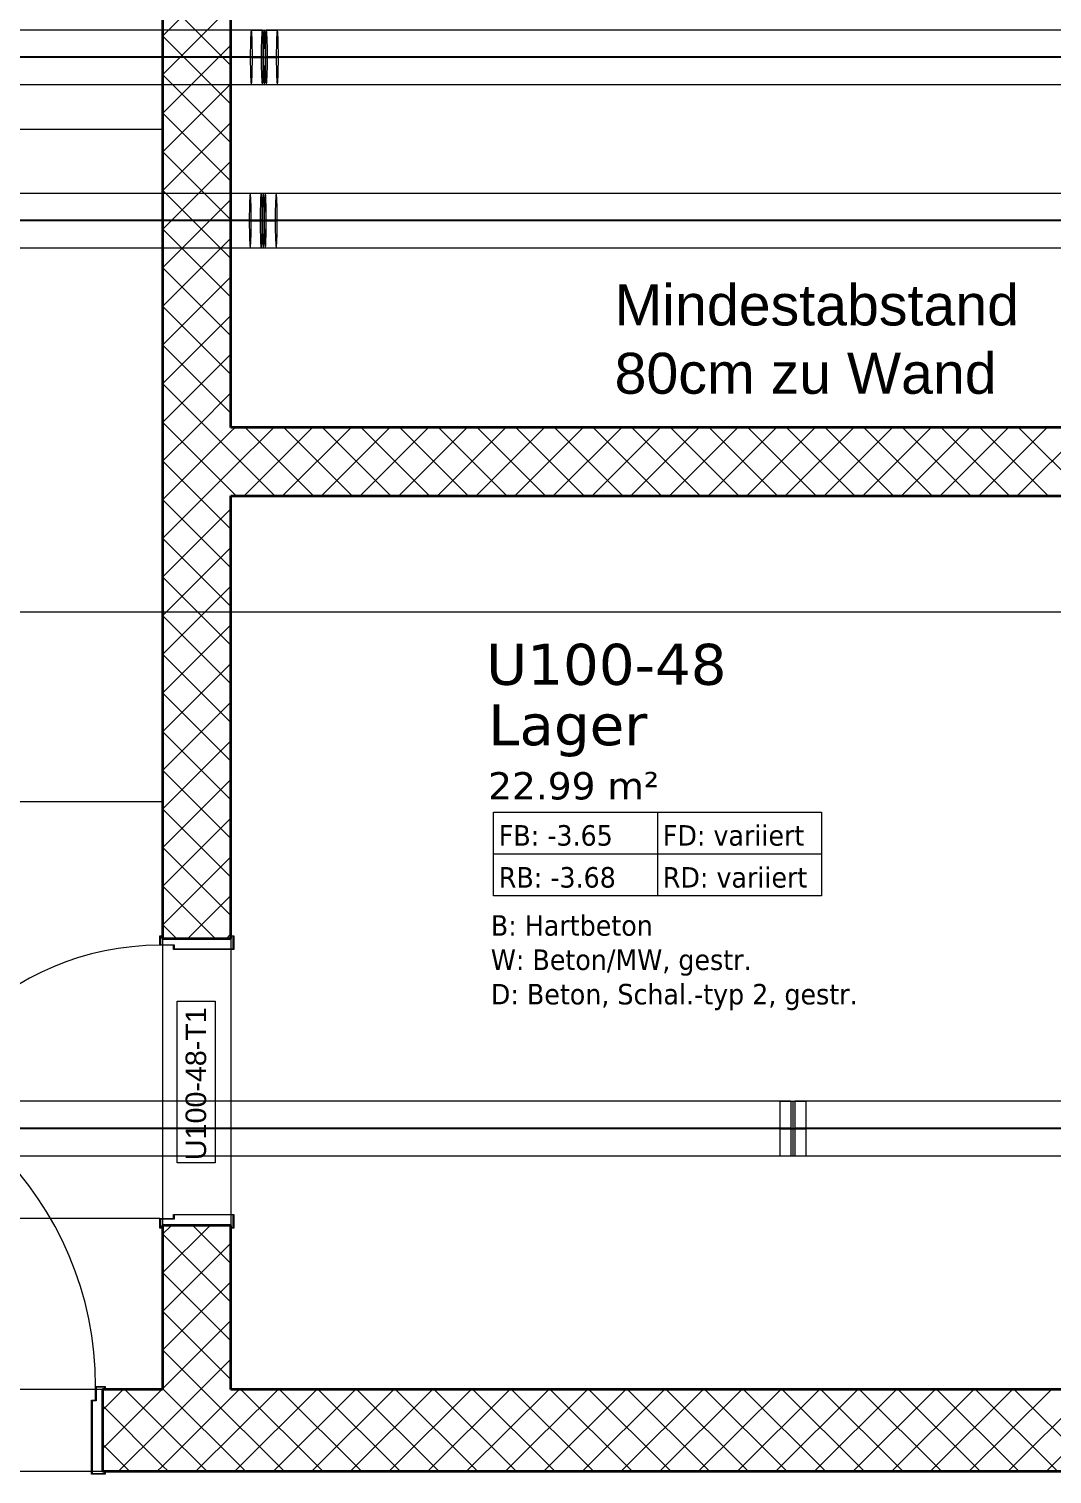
# Model space of a CAD drawing. Extents: x -932 to 937, y -179 to 471.
# Drawn here: x 84.9 to 159.7, y 258.7 to 364.5 of the extents above; entities that cross this region are included whole.
import ezdxf
from ezdxf.lldxf.tags import DXFTag

# ---------------------------------------------------------------- set-up
doc = ezdxf.new("R2010")
doc.units = 0
doc.layers.get('0').update_dxf_attribs({"lineweight": 13})
for name, color, linetype, lineweight in [('A-AREA-____-IDEN', 7, 'Continuous', 5), ('A-DOOR-____-IDEN', 7, 'Continuous', 5), ('A-DOOR-____-OTLN', 7, 'Continuous', 9), ('A-DOOR-FRAM-MCUT', 7, 'Continuous', 9), ('A-DOOR-OPNG-OTLN', 7, 'Continuous', 9), ('A-FLOR-____-OTLN', 7, 'Continuous', 9), ('A-WALL-____-MCUT', 7, 'Continuous', 35), ('A-WALL-____-PATT', 7, 'Continuous', 35), ('S-GRID-____-OTLN', 7, 'Continuous', 5)]:
    doc.layers.add(name, color=color, linetype=linetype, lineweight=lineweight)
doc.layers.add('EL01_WAN_Röhre Boden', color=7, linetype='Continuous', lineweight=13, true_color=0xff6666)
doc.layers.add('EL01_WAN_Röhre Boden Typ', color=1, linetype='Continuous', lineweight=13, true_color=0xff0000)
doc.styles.get("Standard").update_dxf_attribs({"font": 'arial.ttf'})
tags = doc.linetypes.add('_Rasterlinie_', pattern=[0.375, 0.2, -0.05, 0.075, -0.05]).pattern_tags.tags
tags[10:11] = [DXFTag(74, 4), DXFTag(75, 0), DXFTag(340, '0'), DXFTag(46, 1.0), DXFTag(50, 0.0), DXFTag(44, 0.0), DXFTag(45, 0.0)]
tags[8:9] = [DXFTag(74, 4), DXFTag(75, 0), DXFTag(340, '0'), DXFTag(46, 1.0), DXFTag(50, 0.0), DXFTag(44, 0.0), DXFTag(45, 0.0)]
tags[6:7] = [DXFTag(74, 4), DXFTag(75, 0), DXFTag(340, '0'), DXFTag(46, 1.0), DXFTag(50, 0.0), DXFTag(44, 0.0), DXFTag(45, 0.0)]
tags[4:5] = [DXFTag(74, 4), DXFTag(75, 0), DXFTag(340, '0'), DXFTag(46, 1.0), DXFTag(50, 0.0), DXFTag(44, 0.0), DXFTag(45, 0.0)]
tags = doc.linetypes.add('ACAD_ISO03W100', pattern=[30, 12, -18]).pattern_tags.tags
tags[6:7] = [DXFTag(74, 4), DXFTag(75, 0), DXFTag(340, '0'), DXFTag(46, 0.0), DXFTag(50, 0.0), DXFTag(44, 0.0), DXFTag(45, 0.0)]
tags[4:5] = [DXFTag(74, 4), DXFTag(75, 0), DXFTag(340, '0'), DXFTag(46, 0.0), DXFTag(50, 0.0), DXFTag(44, 0.0), DXFTag(45, 0.0)]
tags = doc.linetypes.add('Grundrissdarstellung Sturz', pattern=[0.25, 0.15, -0.05, 0, -0.05]).pattern_tags.tags
tags[10:11] = [DXFTag(74, 4), DXFTag(75, 0), DXFTag(340, '0'), DXFTag(46, 1.0), DXFTag(50, 0.0), DXFTag(44, 0.0), DXFTag(45, 0.0)]
tags[8:9] = [DXFTag(74, 4), DXFTag(75, 0), DXFTag(340, '0'), DXFTag(46, 1.0), DXFTag(50, 0.0), DXFTag(44, 0.0), DXFTag(45, 0.0)]
tags[6:7] = [DXFTag(74, 4), DXFTag(75, 0), DXFTag(340, '0'), DXFTag(46, 1.0), DXFTag(50, 0.0), DXFTag(44, 0.0), DXFTag(45, 0.0)]
tags[4:5] = [DXFTag(74, 4), DXFTag(75, 0), DXFTag(340, '0'), DXFTag(46, 1.0), DXFTag(50, 0.0), DXFTag(44, 0.0), DXFTag(45, 0.0)]
tags = doc.linetypes.add('STRICHPUNKT2', pattern=[12.7, 6.35, -3.175, 0, -3.175]).pattern_tags.tags
tags[10:11] = [DXFTag(74, 4), DXFTag(75, 0), DXFTag(340, '0'), DXFTag(46, 0.0), DXFTag(50, 0.0), DXFTag(44, 0.0), DXFTag(45, 0.0)]
tags[8:9] = [DXFTag(74, 4), DXFTag(75, 0), DXFTag(340, '0'), DXFTag(46, 0.0), DXFTag(50, 0.0), DXFTag(44, 0.0), DXFTag(45, 0.0)]
tags[6:7] = [DXFTag(74, 4), DXFTag(75, 0), DXFTag(340, '0'), DXFTag(46, 0.0), DXFTag(50, 0.0), DXFTag(44, 0.0), DXFTag(45, 0.0)]
tags[4:5] = [DXFTag(74, 4), DXFTag(75, 0), DXFTag(340, '0'), DXFTag(46, 0.0), DXFTag(50, 0.0), DXFTag(44, 0.0), DXFTag(45, 0.0)]

# ---------------------------------------------------------------- blocks, each defined once
blk = doc.blocks.new('Referenz-A0UJ2H83XE', base_point=(-932.31, -115.76))
at = {"layer": 'A-AREA-____-IDEN', "color": 0, "linetype": 'Continuous', "ltscale": 0.13}
for p, q in [((118.86, 307.19), (142.86, 307.19)), ((118.86, 301.06), (118.86, 307.19)), ((130.86, 307.19), (130.86, 301.06)), ((142.86, 307.19), (142.86, 301.06)), ((118.86, 304.12), (142.86, 304.12)), ((142.86, 301.06), (118.86, 301.06))]:
    blk.add_line(p, q, dxfattribs=at)
at = {"layer": 'A-DOOR-____-IDEN', "color": 0, "linetype": 'Continuous', "ltscale": 0.13}
for p, q in [((95.72, 281.52), (95.72, 293.36)), ((95.72, 293.36), (98.5, 293.36)), ((98.5, 293.36), (98.5, 281.52)), ((98.5, 281.52), (95.72, 281.52))]:
    blk.add_line(p, q, dxfattribs=at)
at = {"layer": 'A-DOOR-____-OTLN', "color": 0, "linetype": 'Grundrissdarstellung Sturz', "ltscale": 0.13}
for p, q in [((94.66, 297.94), (94.66, 276.94)), ((99.66, 297.94), (99.66, 276.94))]:
    blk.add_line(p, q, dxfattribs=at)
at = {"layer": 'A-DOOR-FRAM-MCUT', "color": 0, "linetype": 'Continuous', "ltscale": 0.13}
for p, q in [((94.46, 298.14), (94.66, 298.14)), ((94.46, 297.44), (94.46, 298.14)), ((95.46, 297.44), (94.46, 297.44)), ((94.5, 298.1), (94.5, 297.48)), ((94.66, 298.1), (94.5, 298.1)), ((94.5, 297.48), (95.5, 297.48)), ((95.46, 297.14), (95.46, 297.44)), ((95.5, 297.48), (95.5, 297.18)), ((99.66, 298.14), (99.86, 298.14)), ((99.82, 298.1), (99.66, 298.1)), ((99.82, 297.18), (99.82, 298.1)), ((99.86, 298.14), (99.86, 297.14)), ((99.86, 297.14), (95.46, 297.14)), ((95.5, 297.18), (99.82, 297.18)), ((94.46, 277.44), (95.46, 277.44)), ((94.46, 276.74), (94.46, 277.44)), ((94.5, 277.4), (94.5, 276.78)), ((95.5, 277.4), (94.5, 277.4)), ((95.46, 277.74), (99.86, 277.74)), ((95.46, 277.44), (95.46, 277.74)), ((95.5, 277.7), (95.5, 277.4)), ((99.82, 277.7), (95.5, 277.7)), ((99.82, 276.78), (99.82, 277.7)), ((99.86, 277.74), (99.86, 276.74)), ((94.66, 276.74), (94.46, 276.74)), ((94.5, 276.78), (94.66, 276.78)), ((99.66, 276.78), (99.82, 276.78)), ((99.86, 276.74), (99.66, 276.74)), ((89.76, 264.14), (89.76, 265.14)), ((89.76, 265.14), (90.46, 265.14)), ((89.8, 265.1), (89.8, 264.1)), ((90.42, 265.1), (89.8, 265.1)), ((90.42, 264.94), (90.42, 265.1)), ((90.46, 265.14), (90.46, 264.94)), ((89.46, 264.14), (89.76, 264.14)), ((89.46, 258.74), (89.46, 264.14)), ((89.5, 264.1), (89.5, 258.78)), ((89.8, 264.1), (89.5, 264.1)), ((90.46, 258.74), (89.46, 258.74)), ((89.5, 258.78), (90.42, 258.78)), ((90.42, 258.78), (90.42, 258.94)), ((90.46, 258.94), (90.46, 258.74))]:
    blk.add_line(p, q, dxfattribs=at)
at = {"layer": 'A-DOOR-OPNG-OTLN', "color": 0, "linetype": 'Continuous', "ltscale": 0.13}
blk.add_line((94.46, 277.44), (74.46, 277.44), dxfattribs=at)
for centre, major_axis in [((94.46, 277.44), (0, 20)), ((65.16, 265.14), (24.6, 0))]:
    blk.add_ellipse(centre, major_axis=major_axis, ratio=1, start_param=0, end_param=1.570796, dxfattribs=at)
at = {"layer": 'A-FLOR-____-OTLN', "color": 0, "linetype": 'Continuous', "ltscale": 0.13}
for p, q in [((94.66, 357.13), (62.66, 357.13)), ((94.66, 307.93), (62.66, 307.93)), ((94.66, 297.94), (94.66, 297.48)), ((94.66, 297.44), (94.66, 277.44)), ((99.66, 297.94), (99.66, 297.18)), ((99.66, 297.14), (99.66, 277.74)), ((94.66, 277.4), (94.66, 276.94)), ((99.66, 277.7), (99.66, 276.94)), ((89.76, 264.94), (65.16, 264.94)), ((90.26, 264.94), (89.8, 264.94)), ((65.46, 258.94), (89.46, 258.94)), ((89.5, 258.94), (90.26, 258.94))]:
    blk.add_line(p, q, dxfattribs=at)
at = {"layer": 'A-WALL-____-MCUT', "color": 0, "linetype": 'Continuous', "ltscale": 0.35}
for p, q in [((94.66, 405.49), (94.66, 297.94)), ((99.66, 335.34), (99.66, 405.49)), ((240.26, 335.34), (99.66, 335.34)), ((99.66, 297.94), (99.66, 330.34)), ((99.66, 330.34), (240.26, 330.34)), ((94.66, 297.94), (99.66, 297.94)), ((99.66, 276.94), (94.66, 276.94)), ((94.66, 276.94), (94.66, 264.94)), ((99.66, 264.94), (99.66, 276.94)), ((94.66, 264.94), (90.26, 264.94)), ((90.26, 264.94), (90.26, 258.94)), ((240.26, 264.94), (99.66, 264.94)), ((90.26, 258.94), (240.26, 258.94))]:
    blk.add_line(p, q, dxfattribs=at)
at = {"layer": 'A-WALL-____-PATT', "color": 0, "linetype": 'Continuous', "lineweight": 9, "ltscale": 0.13}
for p, q in [((94.66, 363.98), (99.66, 368.98)), ((99.66, 361.83), (94.66, 366.83)), ((94.66, 361.15), (99.66, 366.15)), ((99.66, 359), (94.66, 364)), ((94.66, 358.32), (99.66, 363.32)), ((99.66, 356.17), (94.66, 361.17)), ((94.66, 355.49), (99.66, 360.49)), ((99.66, 353.35), (94.66, 358.35)), ((94.66, 352.66), (99.66, 357.66)), ((99.66, 350.52), (94.66, 355.52)), ((94.66, 349.83), (99.66, 354.83)), ((99.66, 347.69), (94.66, 352.69)), ((94.66, 347.01), (99.66, 352.01)), ((99.66, 344.86), (94.66, 349.86)), ((94.66, 344.18), (99.66, 349.18)), ((99.66, 342.03), (94.66, 347.03)), ((94.66, 341.35), (99.66, 346.35)), ((99.66, 339.2), (94.66, 344.2)), ((94.66, 338.52), (99.66, 343.52)), ((99.66, 336.38), (94.66, 341.38)), ((94.66, 335.69), (99.66, 340.69)), ((97.87, 335.34), (94.66, 338.55)), ((97.13, 335.34), (99.66, 337.86)), ((95.04, 335.34), (94.66, 335.72)), ((94.66, 332.86), (97.13, 335.34)), ((99.66, 330.72), (95.04, 335.34)), ((99.66, 333.55), (97.87, 335.34)), ((99.66, 335.04), (99.96, 335.34)), ((99.66, 332.21), (102.79, 335.34)), ((100.62, 330.34), (105.62, 335.34)), ((105.69, 330.34), (100.69, 335.34)), ((103.44, 330.34), (108.44, 335.34)), ((108.52, 330.34), (103.52, 335.34)), ((106.27, 330.34), (111.27, 335.34)), ((111.35, 330.34), (106.35, 335.34)), ((109.1, 330.34), (114.1, 335.34)), ((114.18, 330.34), (109.18, 335.34)), ((111.93, 330.34), (116.93, 335.34)), ((117.01, 330.34), (112.01, 335.34)), ((114.76, 330.34), (119.76, 335.34)), ((119.84, 330.34), (114.84, 335.34)), ((117.59, 330.34), (122.59, 335.34)), ((122.66, 330.34), (117.66, 335.34)), ((120.42, 330.34), (125.42, 335.34)), ((125.49, 330.34), (120.49, 335.34)), ((123.24, 330.34), (128.24, 335.34)), ((128.32, 330.34), (123.32, 335.34)), ((126.07, 330.34), (131.07, 335.34)), ((131.15, 330.34), (126.15, 335.34)), ((128.9, 330.34), (133.9, 335.34)), ((133.98, 330.34), (128.98, 335.34)), ((131.73, 330.34), (136.73, 335.34)), ((136.81, 330.34), (131.81, 335.34)), ((134.56, 330.34), (139.56, 335.34)), ((139.64, 330.34), (134.64, 335.34)), ((137.39, 330.34), (142.39, 335.34)), ((142.46, 330.34), (137.46, 335.34)), ((140.21, 330.34), (145.21, 335.34)), ((145.29, 330.34), (140.29, 335.34)), ((143.04, 330.34), (148.04, 335.34)), ((148.12, 330.34), (143.12, 335.34)), ((145.87, 330.34), (150.87, 335.34)), ((150.95, 330.34), (145.95, 335.34)), ((148.7, 330.34), (153.7, 335.34)), ((153.78, 330.34), (148.78, 335.34)), ((151.53, 330.34), (156.53, 335.34)), ((156.61, 330.34), (151.61, 335.34)), ((154.36, 330.34), (159.36, 335.34)), ((159.43, 330.34), (154.43, 335.34)), ((157.18, 330.34), (162.18, 335.34)), ((162.26, 330.34), (157.26, 335.34)), ((94.66, 330.04), (99.66, 335.04)), ((102.87, 330.34), (99.66, 333.55)), ((99.66, 327.89), (94.66, 332.89)), ((94.66, 327.21), (99.66, 332.21)), ((99.66, 325.06), (94.66, 330.06)), ((100.04, 330.34), (99.66, 330.72)), ((94.66, 324.38), (99.66, 329.38)), ((99.66, 322.23), (94.66, 327.23)), ((94.66, 321.55), (99.66, 326.55)), ((99.66, 319.4), (94.66, 324.4)), ((94.66, 318.72), (99.66, 323.72)), ((99.66, 316.58), (94.66, 321.58)), ((94.66, 315.89), (99.66, 320.89)), ((99.66, 313.75), (94.66, 318.75)), ((94.66, 313.06), (99.66, 318.06)), ((99.66, 310.92), (94.66, 315.92)), ((94.66, 310.24), (99.66, 315.24)), ((99.66, 308.09), (94.66, 313.09)), ((94.66, 307.41), (99.66, 312.41)), ((99.66, 305.26), (94.66, 310.26)), ((94.66, 304.58), (99.66, 309.58)), ((99.66, 302.43), (94.66, 307.43)), ((94.66, 301.75), (99.66, 306.75)), ((99.66, 299.61), (94.66, 304.61)), ((94.66, 298.92), (99.66, 303.92)), ((98.5, 297.94), (94.66, 301.78)), ((96.5, 297.94), (99.66, 301.09)), ((95.67, 297.94), (94.66, 298.95)), ((99.33, 297.94), (99.66, 298.27)), ((94.66, 276.29), (95.3, 276.94)), ((94.66, 273.47), (98.13, 276.94)), ((99.66, 271.32), (94.66, 276.32)), ((99.66, 274.15), (96.87, 276.94)), ((94.66, 270.64), (99.66, 275.64)), ((99.66, 268.49), (94.66, 273.49)), ((94.66, 267.81), (99.66, 272.81)), ((99.66, 265.66), (94.66, 270.66)), ((94.66, 264.98), (99.66, 269.98)), ((97.55, 264.94), (94.66, 267.84)), ((97.44, 264.94), (99.66, 267.15)), ((90.26, 263.41), (91.78, 264.94)), ((90.26, 260.58), (94.61, 264.94)), ((94.66, 262.18), (91.9, 264.94)), ((94.73, 264.94), (94.66, 265.01)), ((94.66, 262.15), (97.44, 264.94)), ((94.66, 259.32), (100.27, 264.94)), ((100.73, 258.94), (94.73, 264.94)), ((97.1, 258.94), (103.1, 264.94)), ((103.55, 258.94), (97.55, 264.94)), ((99.93, 258.94), (105.93, 264.94)), ((106.38, 258.94), (100.38, 264.94)), ((102.76, 258.94), (108.76, 264.94)), ((109.21, 258.94), (103.21, 264.94)), ((105.58, 258.94), (111.58, 264.94)), ((112.04, 258.94), (106.04, 264.94)), ((108.41, 258.94), (114.41, 264.94)), ((114.87, 258.94), (108.87, 264.94)), ((111.24, 258.94), (117.24, 264.94)), ((117.7, 258.94), (111.7, 264.94)), ((114.07, 258.94), (120.07, 264.94)), ((120.53, 258.94), (114.53, 264.94)), ((116.9, 258.94), (122.9, 264.94)), ((123.35, 258.94), (117.35, 264.94)), ((119.73, 258.94), (125.73, 264.94)), ((126.18, 258.94), (120.18, 264.94)), ((122.55, 258.94), (128.55, 264.94)), ((129.01, 258.94), (123.01, 264.94)), ((125.38, 258.94), (131.38, 264.94)), ((131.84, 258.94), (125.84, 264.94)), ((128.21, 258.94), (134.21, 264.94)), ((134.67, 258.94), (128.67, 264.94)), ((131.04, 258.94), (137.04, 264.94)), ((137.5, 258.94), (131.5, 264.94)), ((133.87, 258.94), (139.87, 264.94)), ((140.32, 258.94), (134.32, 264.94)), ((136.7, 258.94), (142.7, 264.94)), ((143.15, 258.94), (137.15, 264.94)), ((139.52, 258.94), (145.52, 264.94)), ((145.98, 258.94), (139.98, 264.94)), ((142.35, 258.94), (148.35, 264.94)), ((148.81, 258.94), (142.81, 264.94)), ((145.18, 258.94), (151.18, 264.94)), ((151.64, 258.94), (145.64, 264.94)), ((148.01, 258.94), (154.01, 264.94)), ((154.47, 258.94), (148.47, 264.94)), ((150.84, 258.94), (156.84, 264.94)), ((157.29, 258.94), (151.29, 264.94)), ((153.67, 258.94), (159.67, 264.94)), ((160.12, 258.94), (154.12, 264.94)), ((156.5, 258.94), (162.5, 264.94)), ((162.95, 258.94), (156.95, 264.94)), ((159.32, 258.94), (165.32, 264.94)), ((94.66, 259.35), (90.26, 263.75)), ((91.44, 258.94), (94.66, 262.15)), ((97.9, 258.94), (94.66, 262.18)), ((92.24, 258.94), (90.26, 260.92)), ((94.27, 258.94), (94.66, 259.32)), ((95.07, 258.94), (94.66, 259.35))]:
    blk.add_line(p, q, dxfattribs=at)
at = {"layer": 'S-GRID-____-OTLN', "color": 0, "linetype": '_Rasterlinie_', "ltscale": 0.13}
for p, q in [((-930.58, 321.84), (290.25, 321.84)), ((-930.58, 258.94), (290.25, 258.94))]:
    blk.add_line(p, q, dxfattribs=at)
at = {"layer": 'A-AREA-____-IDEN', "color": 0, "linetype": 'Continuous', "ltscale": 0.13, "attachment_point": 1}
for s, insert, char_height in [('{\\fVerdana;U100-48}', (118.32, 319.5), 3), ('{\\fVerdana;Lager}', (118.47, 315.08), 3), ('{\\fVerdana;22.99 m²}', (118.47, 310.11), 2), ('{\\W0.9;\\fVerdana;FB: -3.65}', (119.25, 306.23), 1.5), ('{\\W0.9;\\fVerdana;FD: variiert}', (131.25, 306.23), 1.5), ('{\\W0.9;\\fVerdana;RB: -3.68}', (119.25, 303.16), 1.5), ('{\\W0.9;\\fVerdana;RD: variiert}', (131.25, 303.16), 1.5), ('{\\W0.9;\\fVerdana;B: Hartbeton}', (118.67, 299.64), 1.5), ('{\\W0.9;\\fVerdana;W: Beton/MW, gestr.}', (118.67, 297.13), 1.5), ('{\\W0.9;\\fVerdana;D: Beton, Schal.-typ 2, gestr.}', (118.67, 294.61), 1.5)]:
    blk.add_mtext(s, dxfattribs=dict(at, insert=insert, char_height=char_height))
at = {"layer": 'A-DOOR-____-IDEN', "color": 0, "linetype": 'Continuous', "ltscale": 0.13, "insert": (96.34, 281.72), "char_height": 1.5, "attachment_point": 1, "rotation": 90}
blk.add_mtext('{\\fArial;U100-48-T1}', dxfattribs=at)
blk = doc.blocks.new('Wickelfalzrohr-A0UJ2H8LXE', base_point=(45.45, 282.02))
at = {"color": 0, "linetype": 'ByBlock', "lineweight": -2, "ltscale": 0.13}
for p, q in [((140.61, 286.02), (45.45, 286.02)), ((45.45, 286.02), (45.45, 284.85)), ((140.61, 286.02), (140.61, 284.85)), ((45.45, 284.85), (45.45, 283.19)), ((140.61, 284.85), (140.61, 283.19)), ((45.45, 283.19), (45.45, 282.02)), ((140.61, 283.19), (140.61, 282.02)), ((45.45, 282.02), (140.61, 282.02))]:
    blk.add_line(p, q, dxfattribs=at)
at = {"color": 0, "linetype": 'STRICHPUNKT2', "lineweight": 25, "ltscale": 0.25}
blk.add_line((140.61, 284.02), (45.45, 284.02), dxfattribs=at)
blk = doc.blocks.new('Wickelfalzrohr-A0UJ2H9XXE', base_point=(102.1, 348.48))
at = {"color": 0, "linetype": 'ByBlock', "lineweight": -2, "ltscale": 0.13}
for p, q in [((102.17, 352.48), (182.12, 352.48)), ((102.17, 348.48), (182.12, 348.48))]:
    blk.add_line(p, q, dxfattribs=at)
at = {"color": 0, "linetype": 'STRICHPUNKT2', "lineweight": 25, "ltscale": 0.25}
blk.add_line((182.12, 350.48), (102.17, 350.48), dxfattribs=at)
at = {"color": 0, "linetype": 'ByBlock', "lineweight": -2, "ltscale": 0.13, "extrusion": (0, 0, -1)}
for centre in [(102.17, 350.48), (182.12, 350.48)]:
    blk.add_ellipse(centre, major_axis=(0, -2), ratio=0.036094, dxfattribs=at)
blk = doc.blocks.new('Steckverbinder-A0UJ2HADXE', base_point=(101.08, 360.43))
at = {"color": 0, "linetype": 'ByBlock', "lineweight": -2, "ltscale": 0.13}
for p, q in [((101.15, 364.42), (103.05, 364.42)), ((101.15, 360.44), (103.05, 360.44))]:
    blk.add_line(p, q, dxfattribs=at)
at = {"color": 0, "linetype": 'STRICHPUNKT2', "lineweight": 25, "ltscale": 0.25}
blk.add_line((101.15, 362.43), (103.05, 362.43), dxfattribs=at)
at = {"color": 0, "linetype": 'ByBlock', "lineweight": -2, "ltscale": 0.13, "extrusion": (0, 0, -1)}
for centre, major_axis in [((101.15, 362.43), (0, 1.99)), ((102.1, 362.43), (0, 2)), ((103.05, 362.43), (0, 1.99))]:
    blk.add_ellipse(centre, major_axis=major_axis, ratio=0.038238, dxfattribs=at)
blk = doc.blocks.new('Wickelfalzrohr-A0UJ2HAPXE', base_point=(102.18, 360.43))
at = {"color": 0, "linetype": 'ByBlock', "lineweight": -2, "ltscale": 0.13}
for p, q in [((102.25, 364.43), (202.18, 364.43)), ((102.25, 360.43), (202.18, 360.43))]:
    blk.add_line(p, q, dxfattribs=at)
at = {"color": 0, "linetype": 'STRICHPUNKT2', "lineweight": 25, "ltscale": 0.25}
blk.add_line((202.18, 362.43), (102.25, 362.43), dxfattribs=at)
at = {"color": 0, "linetype": 'ByBlock', "lineweight": -2, "ltscale": 0.13, "extrusion": (0, 0, -1)}
for centre in [(102.25, 362.43), (202.18, 362.43)]:
    blk.add_ellipse(centre, major_axis=(0, -2), ratio=0.038238, dxfattribs=at)
blk = doc.blocks.new('Steckverbinder-A0UJ2HB5XE', base_point=(139.81, 282.02))
at = {"color": 0, "linetype": 'ByBlock', "lineweight": -2, "ltscale": 0.13}
for p, q in [((141.71, 286.01), (139.81, 286.01)), ((139.81, 286.01), (139.81, 284.84)), ((140.76, 286.02), (140.76, 282.02)), ((141.71, 286.01), (141.71, 284.84)), ((139.81, 284.84), (139.81, 283.19)), ((141.71, 284.84), (141.71, 283.19)), ((139.81, 283.19), (139.81, 282.03)), ((141.71, 283.19), (141.71, 282.03)), ((139.81, 282.03), (141.71, 282.03))]:
    blk.add_line(p, q, dxfattribs=at)
at = {"color": 0, "linetype": 'STRICHPUNKT2', "lineweight": 25, "ltscale": 0.25}
blk.add_line((139.81, 284.02), (141.71, 284.02), dxfattribs=at)
blk = doc.blocks.new('Bauteilbeschriftung-A0UJ2HBVXE', base_point=(127.72, 337.8))
at = {"color": 0, "lineweight": -2, "char_height": 3, "attachment_point": 1}
for s, insert in [('{\\fArial;Mindestabstand}', (127.72, 345.8)), ('{\\fArial;80cm zu Wand}', (127.72, 340.8))]:
    blk.add_mtext(s, dxfattribs=dict(at, insert=insert))
blk = doc.blocks.new('Wickelfalzrohr-A0UJ2HCFXE', base_point=(19.94, 360.43))
at = {"color": 0, "linetype": 'ByBlock', "lineweight": -2, "ltscale": 0.13}
for p, q in [((20.01, 364.43), (101.95, 364.43)), ((20.01, 360.43), (101.95, 360.43))]:
    blk.add_line(p, q, dxfattribs=at)
at = {"color": 0, "linetype": 'STRICHPUNKT2', "lineweight": 25, "ltscale": 0.25}
blk.add_line((101.95, 362.43), (20.01, 362.43), dxfattribs=at)
at = {"color": 0, "linetype": 'ByBlock', "lineweight": -2, "ltscale": 0.13, "extrusion": (0, 0, -1)}
for centre in [(20.01, 362.43), (101.95, 362.43)]:
    blk.add_ellipse(centre, major_axis=(0, -2), ratio=0.038238, dxfattribs=at)
blk = doc.blocks.new('Steckverbinder-A0UJ2HCVXE', base_point=(101, 348.48))
at = {"color": 0, "linetype": 'ByBlock', "lineweight": -2, "ltscale": 0.13}
for p, q in [((101.07, 352.47), (102.97, 352.47)), ((101.07, 348.49), (102.97, 348.49))]:
    blk.add_line(p, q, dxfattribs=at)
at = {"color": 0, "linetype": 'STRICHPUNKT2', "lineweight": 25, "ltscale": 0.25}
blk.add_line((101.07, 350.48), (102.97, 350.48), dxfattribs=at)
at = {"color": 0, "linetype": 'ByBlock', "lineweight": -2, "ltscale": 0.13, "extrusion": (0, 0, -1)}
for centre, major_axis in [((101.07, 350.48), (0, 1.99)), ((102.02, 350.48), (0, 2)), ((102.97, 350.48), (0, 1.99))]:
    blk.add_ellipse(centre, major_axis=major_axis, ratio=0.036094, dxfattribs=at)
blk = doc.blocks.new('Wickelfalzrohr-A0UJ2HEHXE', base_point=(140.91, 282.02))
at = {"color": 0, "linetype": 'ByBlock', "lineweight": -2, "ltscale": 0.13}
for p, q in [((196.76, 286.02), (140.91, 286.02)), ((140.91, 286.02), (140.91, 284.85)), ((196.76, 286.02), (196.76, 284.85)), ((140.91, 284.85), (140.91, 283.19)), ((196.76, 284.85), (196.76, 283.19)), ((140.91, 283.19), (140.91, 282.02)), ((196.76, 283.19), (196.76, 282.02)), ((140.91, 282.02), (196.76, 282.02))]:
    blk.add_line(p, q, dxfattribs=at)
at = {"color": 0, "linetype": 'STRICHPUNKT2', "lineweight": 25, "ltscale": 0.25}
blk.add_line((196.76, 284.02), (140.91, 284.02), dxfattribs=at)
blk = doc.blocks.new('Wickelfalzrohr-A0UJ2HFHXE', base_point=(19.85, 348.48))
at = {"color": 0, "linetype": 'ByBlock', "lineweight": -2, "ltscale": 0.13}
for p, q in [((19.92, 352.48), (101.87, 352.48)), ((19.92, 348.48), (101.87, 348.48))]:
    blk.add_line(p, q, dxfattribs=at)
at = {"color": 0, "linetype": 'STRICHPUNKT2', "lineweight": 25, "ltscale": 0.25}
blk.add_line((101.87, 350.48), (19.92, 350.48), dxfattribs=at)
at = {"color": 0, "linetype": 'ByBlock', "lineweight": -2, "ltscale": 0.13, "extrusion": (0, 0, -1)}
for centre in [(19.92, 350.48), (101.87, 350.48)]:
    blk.add_ellipse(centre, major_axis=(0, -2), ratio=0.036094, dxfattribs=at)

msp = doc.modelspace()

# ---------------------------------------------------------------- block references
at = {"color": 9, "lineweight": 25, "ltscale": 0.25, "true_color": 0xc0c0c0}
msp.add_blockref('Referenz-A0UJ2H83XE', (-932.31, -115.76), dxfattribs=at)
at = {"layer": 'EL01_WAN_Röhre Boden', "color": 1, "linetype": 'ACAD_ISO03W100', "ltscale": 0.13, "true_color": 0xff0000}
for name, p in [('Wickelfalzrohr-A0UJ2HCFXE', (19.94, 360.43)), ('Steckverbinder-A0UJ2HADXE', (101.08, 360.43)), ('Wickelfalzrohr-A0UJ2HAPXE', (102.18, 360.43)), ('Wickelfalzrohr-A0UJ2HFHXE', (19.85, 348.48)), ('Steckverbinder-A0UJ2HCVXE', (101, 348.48)), ('Wickelfalzrohr-A0UJ2H9XXE', (102.1, 348.48)), ('Wickelfalzrohr-A0UJ2H8LXE', (45.45, 282.02)), ('Steckverbinder-A0UJ2HB5XE', (139.81, 282.02)), ('Wickelfalzrohr-A0UJ2HEHXE', (140.91, 282.02))]:
    msp.add_blockref(name, p, dxfattribs=at)
at = {"layer": 'EL01_WAN_Röhre Boden Typ', "color": 1, "linetype": 'Continuous', "ltscale": 1.3, "true_color": 0xff0000}
msp.add_blockref('Bauteilbeschriftung-A0UJ2HBVXE', (127.72, 337.8), dxfattribs=at)

doc.saveas('drawing.dxf')
